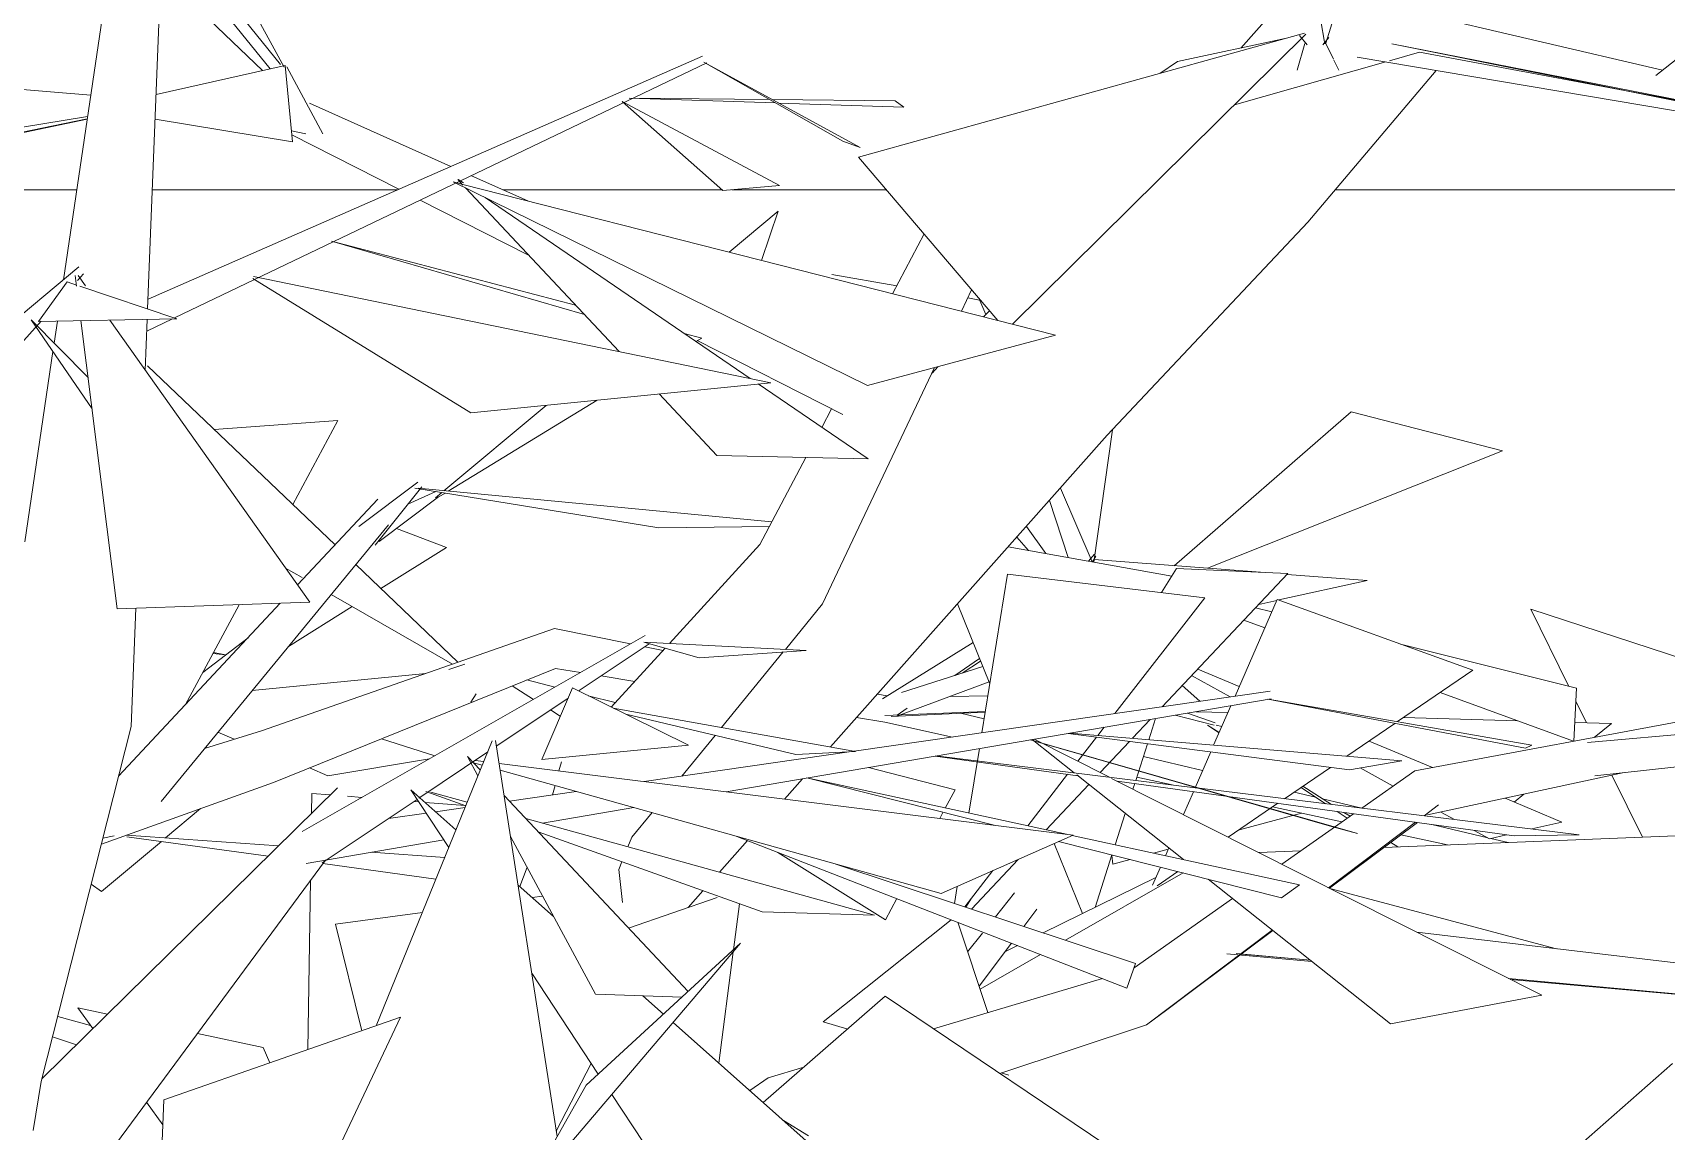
# Model space of a CAD drawing. Header units: millimetres. Extents: x 78096 to 288885, y -20632 to 149556.
# Drawn here: x 252490.2 to 252887.3, y 95771.1 to 96038.2 of the extents above; entities that cross this region are included whole.
import ezdxf

# ---------------------------------------------------------------- set-up
doc = ezdxf.new("R2010")
doc.units = ezdxf.units.MM
for name, color, linetype, lineweight in [('A-GENM', 13, 'Continuous', 9), ('G-IMPT', 8, 'Continuous', 9), ('L-PLNT', 71, 'Continuous', 9)]:
    doc.layers.add(name, color=color, linetype=linetype, lineweight=lineweight)

# ---------------------------------------------------------------- blocks, each defined once
blk = doc.blocks.new('Generic Models 4 - Generic Models 4-4427828-TOMH A-A')
at = {"layer": 'A-GENM'}
for p, q in [((26741.57, 96000), (26804.51, 96000)), ((26822.88, 96000), (26882.54, 96000)), ((26908.07, 96000), (26961.33, 96000)), ((26963.73, 96000), (27001.31, 96000)), ((27110.4, 96000), (27323.2, 96000))]:
    blk.add_line(p, q, dxfattribs=at)
blk = doc.blocks.new('ZZ-V - Tree Broadleaf 1 - 3dtree rotund SIMPLU-4826059-TOMH A-A')
at = {"layer": 'G-IMPT'}
for p, q in [((27107.63, 96036.82), (27088.93, 96143.61)), ((27134.7, 96121.76), (27108.11, 96035.6)), ((27282.59, 96102.5), (27188.32, 96027.76)), ((26801.27, 95978.12), (26818.65, 96095.56)), ((26830.09, 96075.47), (26854.93, 96029.8)), ((26821.74, 95971.02), (26825.75, 96072.78)), ((26825.47, 96065.77), (26854.07, 96030.46)), ((26851.5, 96029.36), (26825.31, 96061.82)), ((27087.44, 96034.44), (27104.65, 96053.82)), ((26824.95, 96052.66), (26849.67, 96028.96)), ((27128.85, 96043.33), (27189.92, 96029.04)), ((27102.93, 96038.04), (26994.56, 96007.92)), ((27031.96, 95967.3), (27103.23, 96037.85)), ((27101.69, 96037.51), (27103.55, 96035.21)), ((27072.09, 96031.15), (27098.57, 96036.83)), ((27103.03, 96035.57), (27101.13, 96029.03)), ((27108.83, 96036.97), (27107.37, 96035.19)), ((27107.86, 96035.49), (27107.64, 96036.78)), ((27108.07, 96035.69), (27109.97, 96031.75)), ((27123.57, 96031.33), (27130.91, 96033.41)), ((27124.18, 96035.48), (27208.78, 96018.48)), ((27124.18, 96035.48), (27212.06, 96018.22)), ((27130.91, 96033.41), (27212.06, 96018.22)), ((26724.54, 96029.96), (26807.91, 96023.01)), ((26956.63, 96032.5), (26821.83, 95973.37)), ((26823.79, 96023.19), (26855.2, 96030.19)), ((26957.66, 96030.81), (26828.24, 95968.84)), ((26856.93, 96011.61), (26855.2, 96030.19)), ((26855.54, 96029.87), (26864.31, 96013.62)), ((26994.92, 96010.27), (26956.93, 96031.01)), ((26990.72, 96011.82), (26956.93, 96031)), ((27067.81, 96028.28), (27072.09, 96031.15)), ((27085.89, 96020.68), (27122.68, 96031.08)), ((27110.09, 96031.5), (27111.25, 96029.08)), ((27262.94, 96007.39), (27115.75, 96032.25)), ((27103.75, 95992.14), (27134.96, 96029.01)), ((26937.08, 96021.44), (26961.55, 95999.8)), ((26975.31, 96001.06), (26937.11, 96021.46)), ((26938.79, 96022.25), (26974.35, 96021.11)), ((26972.89, 96021.94), (26938.8, 96022.26)), ((27003.48, 96021.65), (26973.56, 96021.93)), ((27003.48, 96021.65), (27005.58, 96020.11)), ((26733.75, 96005.59), (26807.15, 96017.84)), ((26861.11, 96021.02), (26895.43, 96005.66)), ((26975.11, 96021.08), (27005.58, 96020.11)), ((26737.49, 96002.92), (26807.06, 96017.27)), ((26737.95, 96002.59), (26807.05, 96017.16)), ((26823.56, 96017.18), (26856.93, 96011.61)), ((26856.67, 96014.33), (26860.19, 96013.57)), ((26856.77, 96013.31), (26882.79, 96000.11)), ((26990.72, 96011.82), (26994.92, 96010.27)), ((27028.43, 95968.2), (26994.56, 96007.92)), ((26898.12, 96001.36), (26896, 96001.9)), ((26896, 96001.9), (26996.75, 95952.38)), ((26898.32, 96001.15), (26897.1, 96002.45)), ((26898.48, 96001.69), (26897.26, 96002.53)), ((26900.45, 96003.41), (26914.13, 95997.29)), ((26888.02, 95997.46), (26914.33, 95984.12)), ((27042.42, 95964.64), (26898.37, 96001.3)), ((26936.38, 95960.65), (26899, 96000.43)), ((26968.19, 95954.12), (26903.79, 95998.08)), ((26975.31, 96001.06), (26961.55, 95999.8)), ((26974.99, 95994.76), (26963.11, 95984.82)), ((26974.99, 95994.76), (26970.99, 95982.82)), ((27055.01, 95940.31), (27103.75, 95992.14)), ((26925.74, 95971.97), (26866.43, 95987.49)), ((26927.9, 95969.67), (26866.43, 95987.49)), ((27002.78, 95974.73), (27010.47, 95989.27)), ((26805.02, 95981.24), (26772.86, 95954.49)), ((26802.18, 95977.59), (26795.22, 95968)), ((26804.44, 95976.83), (26802.18, 95977.59)), ((26804.15, 95979.13), (26804.47, 95976.53)), ((26806.16, 95979.56), (26804.68, 95977.9)), ((26806.64, 95976.64), (26804.88, 95979.13)), ((26847.3, 95978.42), (26900.3, 95945.74)), ((26973.21, 95953.1), (26847.48, 95978.89)), ((26988.05, 95979.4), (27003.81, 95976.68)), ((26828.86, 95968.63), (26805.22, 95976.57)), ((27019.54, 95970.46), (27022.03, 95975.7)), ((27021.07, 95973.69), (27023.97, 95973.19)), ((27025.49, 95969.65), (27023.75, 95973.68)), ((27024.93, 95969.09), (27026.4, 95970.58)), ((26795.83, 95968.02), (26787.35, 95958.55)), ((26808.22, 95946.72), (26793.43, 95968.38)), ((26807.26, 95954.34), (26793.43, 95968.38)), ((26828.86, 95968.63), (26795.22, 95968)), ((26798.99, 95962.73), (26799.79, 95968.09)), ((26805.52, 95968.2), (26814.32, 95898.16)), ((26861.15, 95899.71), (26812.53, 95968.33)), ((26821.15, 95956.16), (26821.64, 95968.49)), ((26827.76, 95968.61), (26821.52, 95965.62)), ((26956.41, 95963.94), (26952.18, 95965.05)), ((26956.41, 95963.94), (26954.98, 95963.14)), ((26955.31, 95963.33), (26990.76, 95945.35)), ((27042.42, 95964.64), (26996.75, 95952.38)), ((26791.85, 95914.44), (26798.69, 95960.67)), ((26821.73, 95957.21), (26867.3, 95913.69)), ((26985.81, 95899.36), (27013.04, 95956.76)), ((27012.42, 95955.44), (27013.78, 95956.95)), ((26973.21, 95953.1), (26900.3, 95945.74)), ((26960.13, 95935.37), (26946.05, 95950.36)), ((26996.87, 95934.55), (26970.15, 95952.79)), ((26918.59, 95947.58), (26893.77, 95926.82)), ((26930.97, 95948.83), (26894.8, 95926.73)), ((26985.61, 95942.24), (26987.99, 95946.75)), ((27114.26, 95946.04), (27071.22, 95908.62)), ((27151.06, 95936.5), (27114.26, 95946.04)), ((26837.91, 95941.75), (26868, 95943.87)), ((26857.04, 95923.48), (26868, 95943.87)), ((26987.75, 95864.55), (27055.01, 95940.31)), ((27056.29, 95941.66), (27051.7, 95909.49)), ((26960.13, 95935.37), (26996.87, 95934.55)), ((26970.57, 95913.8), (26981.72, 95934.89)), ((27151.06, 95936.5), (27079.37, 95907.99)), ((26887.42, 95928.91), (26873.11, 95918.11)), ((26888.37, 95927.8), (26877.04, 95913.61)), ((26891.61, 95926.56), (26885.02, 95923.61)), ((26886.66, 95927.45), (26946.02, 95917.85)), ((26973.47, 95919.28), (26887.52, 95927.42)), ((26893.24, 95926.38), (26891.68, 95925.08)), ((26894.03, 95926.25), (26891.96, 95924.99)), ((27051.3, 95909.56), (27043.61, 95927.46)), ((26877.7, 95924.81), (26858.16, 95903.93)), ((26892.45, 95925.36), (26878.04, 95914.49)), ((27045.5, 95910.59), (27040.94, 95924.46)), ((26880.28, 95918.58), (26825.04, 95851.33)), ((26972.88, 95918.16), (26946.02, 95917.85)), ((27035.36, 95918.17), (27040.07, 95911.56)), ((26894.39, 95913.04), (26882.24, 95917.66)), ((27033.01, 95915.53), (27035.87, 95912.31)), ((26894.39, 95913.04), (26878.43, 95903.05)), ((26948.55, 95889.69), (26970.57, 95913.8)), ((27030.94, 95913.19), (27070.69, 95906.1)), ((27051.87, 95911.4), (27050.45, 95909.71)), ((27052.2, 95910.9), (27051.41, 95909.54)), ((27092.28, 95907), (27051.79, 95910.11)), ((26855.26, 95908.03), (26859.28, 95905.72)), ((26872.32, 95908.89), (26897.16, 95885.16)), ((27024.53, 95868), (27030.76, 95906.57)), ((27078.69, 95900.8), (27030.76, 95906.57)), ((27071.83, 95907.92), (27068.18, 95902.06)), ((27098.88, 95906.7), (27068.35, 95874.33)), ((27071.83, 95907.92), (27098.88, 95906.7)), ((27118.17, 95905), (27098.7, 95906.5)), ((27096.71, 95900.29), (27118.17, 95905)), ((26861.15, 95899.71), (26814.32, 95898.16)), ((26853.99, 95899.48), (26814.69, 95857.47)), ((26817.74, 95869.5), (26818.87, 95898.31)), ((26830.86, 95874.75), (26843.97, 95899.14)), ((26871.49, 95898.7), (26855.98, 95889)), ((26866.37, 95901.65), (26895.86, 95884.71)), ((26976.76, 95888.28), (26985.81, 95899.36)), ((27018.62, 95899.32), (27026.45, 95879.9)), ((27078.69, 95900.8), (27056.85, 95872.67)), ((27086.06, 95876.89), (27096.33, 95900.43)), ((27095, 95897.38), (27091.03, 95898.37)), ((27091.83, 95899.22), (27096.22, 95900.18)), ((27143.84, 95883.2), (27096.33, 95900.43)), ((27093.29, 95893.47), (27088.18, 95895.35)), ((27202.96, 95883.31), (27157.99, 95898.02)), ((27157.99, 95898.02), (27167.11, 95879.37)), ((26846.14, 95891.08), (26835.12, 95882.68)), ((26849.41, 95868.45), (26920.62, 95893.37)), ((26942.68, 95891.64), (26859.34, 95844)), ((26920.62, 95893.37), (26939.13, 95889.61)), ((26840.69, 95886.92), (26837.59, 95887.27)), ((26840.7, 95886.94), (26837.73, 95887.54)), ((26943.63, 95889.64), (26926.66, 95878.26)), ((26934.44, 95874.25), (26947.51, 95888.56)), ((26955.77, 95886.25), (26942.33, 95890.01)), ((26981.83, 95888.03), (26942.33, 95890.01)), ((26942.56, 95888.92), (26947.01, 95888.01)), ((26955.77, 95886.25), (26981.83, 95888.03)), ((26961.26, 95869.3), (26976.25, 95887.65)), ((27022.4, 95889.95), (27000.39, 95876.29)), ((27169.08, 95878.87), (27126.31, 95889.56)), ((26847.18, 95878.28), (26889.34, 95882.42)), ((26852.3, 95855.91), (26920.9, 95883.65)), ((26898.81, 95884.65), (26894.93, 95883.34)), ((26920.9, 95883.65), (26926.96, 95882.66)), ((27024.76, 95884.1), (27005.02, 95877.81)), ((27023.97, 95886.06), (27017.95, 95881.93)), ((27024.22, 95885.43), (27019.71, 95882.49)), ((27087.09, 95879.26), (27077, 95883.5)), ((27143.84, 95883.2), (27125.52, 95870.7)), ((26915.53, 95876.12), (26910.33, 95879.37)), ((26920.72, 95879.09), (26913.93, 95880.83)), ((26917.52, 95861.52), (26925, 95878.91)), ((26953.19, 95864.98), (26925, 95878.91)), ((26931.99, 95881.83), (26940.15, 95880.5)), ((27026.27, 95880.36), (27003.84, 95872.03)), ((27077.49, 95875.65), (27073.23, 95879.51)), ((27084.91, 95876.73), (27075.48, 95881.89)), ((27169.08, 95878.87), (27168.43, 95865.94)), ((27356.37, 95882.19), (27171.69, 95865.6)), ((26901.59, 95877.45), (26900.31, 95875.47)), ((26923.93, 95876.43), (26906.64, 95864.83)), ((26935.42, 95875.32), (26928.85, 95877.01)), ((26962.38, 95853.65), (27094.87, 95876.22)), ((27094.58, 95878.12), (26993.49, 95863.52)), ((26999.18, 95877.42), (27001.46, 95876.95)), ((27025.97, 95876.94), (27016.8, 95876.84)), ((27080.86, 95864.99), (27085.04, 95874.55)), ((27156.69, 95864.23), (27094.06, 95876.16)), ((27158.18, 95865.02), (27094.08, 95876.16)), ((27129.73, 95858.73), (27218.73, 95875.31)), ((27168.3, 95865.92), (27135.93, 95877.8)), ((27168.92, 95875.66), (27171.48, 95870.42)), ((27358.24, 95878.23), (27173.5, 95857.5)), ((26922.05, 95872.04), (26919.64, 95873.55)), ((26993.77, 95863.47), (26934.89, 95874.02)), ((26979.26, 95862.74), (26937.95, 95872.51)), ((26994.08, 95871.68), (27000.94, 95870.56)), ((27000.94, 95870.56), (27017.38, 95866.97)), ((27000.96, 95872.16), (27025.37, 95873.2)), ((27000.96, 95872.16), (27025.37, 95873.2)), ((27025.34, 95873.04), (27002.5, 95871.98)), ((27006.34, 95873.96), (27003.9, 95872.28)), ((27019.3, 95872.76), (27025.08, 95871.4)), ((27065.42, 95871.22), (27061.11, 95866.66)), ((27065.08, 95866.31), (27066.72, 95871.45)), ((27080.95, 95869.88), (27071.48, 95872.25)), ((27081.24, 95870.41), (27074.49, 95872.76)), ((27084.31, 95872.89), (27076.54, 95873.11)), ((27154.74, 95870.9), (27126.97, 95871.68)), ((27177.58, 95870.25), (27168.66, 95870.5)), ((26795.89, 95783.26), (26817.74, 95869.5)), ((26835.6, 95864.19), (26849.41, 95868.45)), ((26838.84, 95868.12), (26842.81, 95866.41)), ((26891.54, 95862.41), (26878.57, 95866.53)), ((26951.6, 95857.46), (26959.68, 95867.37)), ((27055.52, 95857.19), (27037.19, 95866.43)), ((27113.85, 95858.99), (27045.47, 95867.84)), ((27045.88, 95867.91), (27126.63, 95861.17)), ((27052.4, 95866.95), (27047.83, 95861.06)), ((27054.25, 95869.33), (27052.71, 95867.34)), ((27082.2, 95868.04), (27079.36, 95869.86)), ((27079.36, 95869.86), (27082.17, 95867.99)), ((27082.83, 95869.5), (27081.43, 95869.86)), ((27124.91, 95870.28), (27113.2, 95862.29)), ((27177.58, 95870.25), (27173.36, 95866.86)), ((26877.3, 95796.79), (26905.5, 95866.04)), ((26904.4, 95863.33), (26887.62, 95852.08)), ((26921.29, 95769.85), (26906.33, 95866.09)), ((26917.52, 95861.52), (26953.19, 95864.98)), ((26992.81, 95863.42), (26942.44, 95856.14)), ((26979.26, 95862.74), (26993.77, 95863.47)), ((27021.37, 95848.46), (27023.91, 95864.16)), ((27115.79, 95843.5), (27036.37, 95866.29)), ((27046.97, 95858.23), (27036.74, 95866.35)), ((27109.5, 95845.19), (27037.36, 95866)), ((27060.4, 95865.91), (27053.25, 95858.33)), ((27061.91, 95856.41), (27064.77, 95865.34)), ((27076.35, 95854.64), (27080.15, 95863.35)), ((27134.02, 95859.53), (27118.63, 95866)), ((27156.69, 95864.23), (27158.18, 95865.02)), ((26865.58, 95857.5), (26861.12, 95859.47)), ((26890.22, 95861.65), (26865.58, 95857.5)), ((26902.04, 95857.54), (26899.51, 95862.25)), ((26902.61, 95858.94), (26899.51, 95862.25)), ((26900.94, 95860.73), (26903.09, 95860.12)), ((26903.45, 95861), (26901.33, 95861.27)), ((27046.71, 95843.12), (26907.19, 95860.54)), ((26907.45, 95858.9), (27014.61, 95828.91)), ((26922.31, 95860.97), (26921.71, 95858.72)), ((27018, 95854.17), (26996.94, 95859.56)), ((27047.83, 95857.56), (27013.19, 95862.34)), ((27013.31, 95862.36), (27077.04, 95854.55)), ((27063.78, 95862.25), (27078.18, 95858.85)), ((27109.25, 95859.59), (27098.09, 95851.98)), ((27113.85, 95858.99), (27126.63, 95861.17)), ((27124.5, 95855.06), (27116.49, 95859.44)), ((27116.84, 95849.68), (27129.73, 95858.73)), ((26867.86, 95854.65), (26796.04, 95783.85)), ((26810.5, 95840.93), (26852.3, 95855.91)), ((26920.76, 95855.18), (26920.16, 95852.92)), ((26976.51, 95851.89), (26980.89, 95856.83)), ((26981.94, 95857.01), (27027.47, 95845.53)), ((27045.07, 95843.33), (26981.95, 95857.01)), ((27045.37, 95857.9), (27035.65, 95845.37)), ((27050.51, 95855.43), (27040.11, 95844.4)), ((27073.53, 95837.16), (27047.58, 95857.76)), ((27160.59, 95804.22), (27056.05, 95856.92)), ((27083.85, 95852.59), (27057.4, 95856.24)), ((27061.24, 95854.31), (27061.67, 95855.65)), ((27062.16, 95857.2), (27070.79, 95855.32)), ((27077.43, 95854.51), (27169.68, 95843.21)), ((27102.1, 95854.71), (27108.04, 95850.76)), ((27109.48, 95850.58), (27102.55, 95855.02)), ((27132.87, 95848.04), (27180.67, 95858.37)), ((27177.68, 95857.72), (27185.07, 95842.61)), ((26861.67, 95853.24), (26861.59, 95848.47)), ((26861.67, 95853.24), (26866.07, 95852.89)), ((26887.23, 95851.82), (26864.18, 95836.36)), ((26870.34, 95852.55), (26873.82, 95852.28)), ((26896.69, 95844.39), (26885.69, 95854.15)), ((26885.69, 95854.15), (26894.95, 95840.12)), ((26886.43, 95851.28), (26887.65, 95851.18)), ((26889.17, 95851.06), (26898.95, 95850.29)), ((26889.34, 95853.72), (26899.07, 95850.24)), ((26899.43, 95851.12), (26890.58, 95853.57)), ((26953.1, 95805.1), (26908.4, 95852.77)), ((26925.88, 95853.75), (26909.68, 95851.4)), ((27018, 95854.17), (27015.62, 95849.71)), ((27073.5, 95848.12), (27075.93, 95853.68)), ((27153.91, 95842.93), (27084.34, 95852.52)), ((27096.45, 95850.85), (27084.4, 95842.63)), ((27100.45, 95853.59), (27105.64, 95852.36)), ((27107.32, 95851.96), (27116.87, 95849.71)), ((27165.5, 95846.29), (27151.68, 95852.1)), ((27156.28, 95853.1), (27153.89, 95851.17)), ((26834.58, 95849.56), (26826.11, 95842.46)), ((26889.43, 95848.48), (26880.28, 95847.15)), ((26898.91, 95849.85), (26891.71, 95848.81)), ((26998.44, 95823.66), (26913.65, 95847.18)), ((26917.73, 95846.04), (26939.91, 95849.82)), ((26939.45, 95842.59), (26944.34, 95848.58)), ((27015.06, 95848.66), (27014.26, 95847.17)), ((27056.9, 95840.76), (27059.35, 95848.41)), ((27102.23, 95848.46), (27086.85, 95844.3)), ((27095.19, 95850), (27112.04, 95846.32)), ((27097.42, 95836.06), (27114.88, 95848.31)), ((27110.89, 95848.86), (27113.34, 95847.23)), ((27114, 95847.69), (27112.52, 95848.64)), ((27132.02, 95847.82), (27135.52, 95850.46)), ((27132.02, 95847.82), (27135.52, 95850.46)), ((27139.36, 95846.93), (27136.06, 95848.73)), ((26813.6, 95842.91), (26810.88, 95842.42)), ((26853.54, 95840.53), (26816.63, 95843.12)), ((26816.71, 95842.72), (26851, 95838.03)), ((26930.57, 95804.44), (26909.95, 95842.82)), ((26916.69, 95843.93), (26971.13, 95824.44)), ((26938.5, 95840.28), (26939.45, 95842.59)), ((27059.74, 95805.95), (26964.96, 95842.81)), ((27046.71, 95843.12), (27014.61, 95828.91)), ((27101.74, 95831.05), (27046.48, 95843.02)), ((27108.8, 95830.33), (27129.91, 95846.24)), ((27108.81, 95830.33), (27129.91, 95846.24)), ((27109.02, 95830.22), (27130.37, 95846.17)), ((27109.5, 95845.19), (27115.79, 95843.5)), ((27199.28, 95843.18), (27122.25, 95840.1)), ((27126.38, 95843.19), (27137.72, 95840.72)), ((27133.85, 95845.69), (27147.49, 95842.47)), ((27147.93, 95842.23), (27144.22, 95844.26)), ((27147.93, 95842.23), (27152.05, 95843.19)), ((27153.91, 95842.93), (27169.68, 95843.21)), ((27158.23, 95844.61), (27165.5, 95846.29)), ((26825.07, 95841.58), (26810.56, 95829.41)), ((26860.25, 95836.25), (26893.74, 95841.95)), ((26893.96, 95837.7), (26876.1, 95838.95)), ((26960.73, 95834.12), (26967.55, 95841.8)), ((27001.11, 95822.55), (26974.96, 95838.92)), ((27042.09, 95841.08), (27048.95, 95824.05)), ((27043.18, 95841.56), (27097.32, 95827.91)), ((27069.83, 95839.7), (27066.26, 95838.74)), ((27069.14, 95838.11), (27069.96, 95840)), ((27102.03, 95839.3), (27091.82, 95838.89)), ((27125.64, 95840.24), (27123.91, 95841.35)), ((27148.22, 95842.3), (27152.42, 95841.31)), ((26864.94, 95837.05), (26787.35, 95732)), ((26864.32, 95836.21), (26891.82, 95832.44)), ((26913.99, 95835.3), (26912.18, 95830.65)), ((26936.24, 95834.75), (26937.02, 95836.65)), ((26936.24, 95834.75), (26937.17, 95826.76)), ((26989.02, 95836.07), (27061.9, 95811.94)), ((27033.31, 95837.19), (27021.96, 95825.16)), ((27052.04, 95825.56), (27056.11, 95838.3)), ((27056.34, 95836.05), (27056.07, 95838.18)), ((27060.54, 95837.19), (27056.34, 95836.05)), ((27066, 95830.92), (27067.92, 95835.33)), ((26810.56, 95829.41), (26808.03, 95831.19)), ((26861.33, 95832.16), (26860.67, 95790.98)), ((26920.41, 95823.34), (26911.79, 95830.99)), ((27027.2, 95834.49), (27020.37, 95825.69)), ((27066.84, 95832.84), (27039.45, 95819.37)), ((27073.48, 95833.92), (27044.88, 95817.57)), ((27072.14, 95834.26), (27067.1, 95830.82)), ((27123.84, 95797.24), (27079.53, 95832.4)), ((27101.74, 95831.05), (27097.32, 95827.91)), ((26917.75, 95828.3), (26915.21, 95827.95)), ((26938.64, 95820.52), (26960.2, 95827.97)), ((26953.09, 95825.51), (26956.72, 95829.6)), ((27003.85, 95827.68), (27001.11, 95822.55)), ((27017.83, 95826.53), (27018.49, 95830.63)), ((27022, 95827.8), (27020.64, 95825.6)), ((27032.41, 95829.07), (27027.79, 95823.23)), ((27061.52, 95810.88), (27085.47, 95827.68)), ((27164.19, 95815.51), (27109.13, 95830.16)), ((26888.52, 95824.33), (26867.41, 95821.47)), ((26965.57, 95826.43), (26964.14, 95815.26)), ((26998.44, 95823.66), (26971.13, 95824.44)), ((27037.89, 95825.13), (27034.74, 95820.93)), ((26873.83, 95795.57), (26867.41, 95821.47)), ((26985.91, 95797.7), (27017.03, 95822.56)), ((27025.98, 95799.99), (27018.64, 95821.93)), ((27024.68, 95819.3), (27021.05, 95814.72)), ((27064.52, 95796.97), (27095.12, 95820.03)), ((27064.52, 95796.97), (27095.24, 95819.93)), ((27069.15, 95800.43), (27095.13, 95820.02)), ((27278.67, 95801.96), (27130.22, 95819.53)), ((26965.85, 95816.83), (26912.33, 95753.97)), ((26965.85, 95816.83), (26928.32, 95782.31)), ((27031.68, 95816.86), (27023.83, 95806.4)), ((27033.17, 95816.28), (27030.13, 95814.79)), ((26964.07, 95814.75), (26960.61, 95787.67)), ((27038.79, 95814.1), (27024.07, 95805.68)), ((27059.74, 95805.95), (27061.9, 95811.94)), ((27104.75, 95812.39), (27084.04, 95814.25)), ((27086.34, 95814.34), (27104.36, 95812.69)), ((27104.37, 95812.69), (27087.61, 95814.22)), ((26915.12, 95809.54), (26931.28, 95785.04)), ((27012.73, 95796.07), (27053.83, 95808.25)), ((27152.53, 95808.29), (27277.58, 95796.85)), ((27259.04, 95798.51), (27152.56, 95808.27)), ((27277.58, 95796.85), (27153, 95808.05)), ((26930.57, 95804.44), (26951.64, 95803.76)), ((26947.14, 95799.62), (26942.13, 95804.07)), ((26971.37, 95778.12), (27001.03, 95803.94)), ((27064.28, 95761.4), (27001.03, 95803.94)), ((27160.59, 95804.22), (27123.84, 95797.24)), ((26807.87, 95796.88), (26799.9, 95799.06)), ((26811.99, 95799.57), (26804.8, 95801.11)), ((26808.45, 95796.08), (26804.8, 95801.11)), ((27064.52, 95796.97), (27069.15, 95800.43)), ((26825.69, 95778.77), (26883.24, 95798.86)), ((26883.24, 95798.86), (26852.4, 95733.67)), ((26987.68, 95763.65), (26949.45, 95797.57)), ((26985.91, 95797.7), (26991.9, 95795.99)), ((27028.89, 95785.2), (27064.52, 95796.97)), ((26798.63, 95794.08), (26804.46, 95792.15)), ((26849.86, 95791.49), (26833.82, 95794.91)), ((26849.86, 95791.49), (26851.42, 95787.75)), ((26921.08, 95771.18), (26929.58, 95787.62)), ((27192.37, 95787.6), (27149.56, 95749.98)), ((26793.9, 95771.32), (26795.89, 95783.26)), ((26968.11, 95781.01), (26972.54, 95784.15)), ((26972.54, 95784.15), (26981.27, 95786.74)), ((27029.18, 95785.3), (27031.07, 95784.75)), ((26912.33, 95753.97), (26928.32, 95782.31)), ((26934.56, 95780.08), (26942.24, 95768.44)), ((26825.44, 95772.7), (26821.46, 95778.18)), ((26825.69, 95778.77), (26823.05, 95716.13)), ((26976.32, 95773.73), (26982.4, 95769.99))]:
    blk.add_line(p, q, dxfattribs=at)

msp = doc.modelspace()

# ---------------------------------------------------------------- block references
at = {"layer": 'A-GENM'}
msp.add_blockref('Generic Models 4 - Generic Models 4-4427828-TOMH A-A', (225696.455, 0), dxfattribs=at)
at = {"layer": 'L-PLNT'}
msp.add_blockref('ZZ-V - Tree Broadleaf 1 - 3dtree rotund SIMPLU-4826059-TOMH A-A', (225696.455, 0), dxfattribs=at)

doc.saveas('drawing.dxf')
